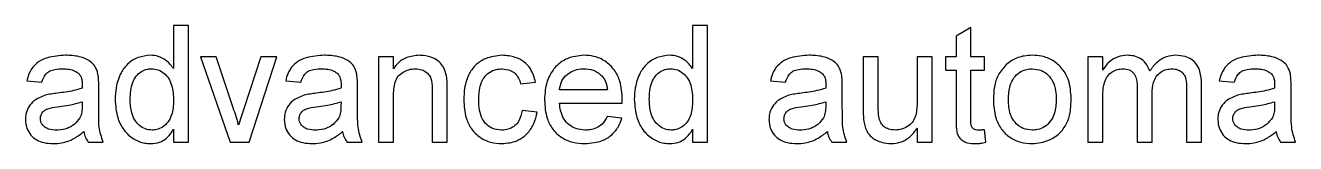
# Model space of a CAD drawing. Extents: x 75 to 2075, y 25 to 1460.
# Drawn here: x 821.99 to 835.97, y 1203.55 to 1204.85 of the extents above; entities that cross this region are included whole.
import ezdxf

# ---------------------------------------------------------------- set-up
doc = ezdxf.new("R2010")
doc.units = 0
doc.header["$LTSCALE"] = 5
doc.linetypes.add('SLD-KATı', pattern=[0])
doc.layers.get('0').update_dxf_attribs({"linetype": 'CONTINUOUS'})

msp = doc.modelspace()

# ---------------------------------------------------------------- linework, layer by layer
at = {"color": 7, "linetype": 'SLD-KATı'}
for p, q in [((823.62, 1204.851), (823.62, 1204.377)), ((823.785, 1204.851), (823.62, 1204.851)), ((823.785, 1203.567), (823.785, 1204.851)), ((829.333, 1204.851), (829.333, 1204.377)), ((829.498, 1204.851), (829.333, 1204.851)), ((829.498, 1203.567), (829.498, 1204.851)), ((832.395, 1204.827), (832.231, 1204.734)), ((832.231, 1204.734), (832.231, 1204.505)), ((832.395, 1204.505), (832.395, 1204.827)), ((823.917, 1204.505), (824.243, 1203.567)), ((824.091, 1204.505), (823.917, 1204.505)), ((824.278, 1203.943), (824.091, 1204.505)), ((824.582, 1204.505), (824.394, 1203.933)), ((824.451, 1203.567), (824.756, 1204.505)), ((824.756, 1204.505), (824.582, 1204.505)), ((826.04, 1204.505), (825.876, 1204.505)), ((825.876, 1204.505), (825.876, 1203.567)), ((826.04, 1204.374), (826.04, 1204.505)), ((831.21, 1204.505), (831.21, 1203.927)), ((831.375, 1204.505), (831.21, 1204.505)), ((831.375, 1203.995), (831.375, 1204.505)), ((831.803, 1204.505), (831.803, 1204.012)), ((831.967, 1204.505), (831.803, 1204.505)), ((831.967, 1203.567), (831.967, 1204.505)), ((832.115, 1204.505), (832.115, 1204.357)), ((832.231, 1204.505), (832.115, 1204.505)), ((832.543, 1204.505), (832.395, 1204.505)), ((832.543, 1204.357), (832.543, 1204.505)), ((833.682, 1204.505), (833.682, 1203.567)), ((833.846, 1204.505), (833.682, 1204.505)), ((833.846, 1204.359), (833.846, 1204.505)), ((832.115, 1204.357), (832.231, 1204.357)), ((832.231, 1204.357), (832.231, 1203.83)), ((832.395, 1203.825), (832.395, 1204.357)), ((832.395, 1204.357), (832.543, 1204.357)), ((822.007, 1204.242), (822.171, 1204.225)), ((822.797, 1203.974), (822.797, 1204.175)), ((824.855, 1204.242), (825.02, 1204.225)), ((825.645, 1203.974), (825.645, 1204.175)), ((827.44, 1204.209), (827.604, 1204.225)), ((830.189, 1204.242), (830.354, 1204.225)), ((830.979, 1203.974), (830.979, 1204.175)), ((834.933, 1203.567), (834.933, 1204.208)), ((835.128, 1204.242), (835.293, 1204.225)), ((835.918, 1203.974), (835.918, 1204.175)), ((826.04, 1203.567), (826.04, 1204.07)), ((826.468, 1204.127), (826.468, 1203.567)), ((826.633, 1203.567), (826.633, 1204.141)), ((828.395, 1204.143), (827.868, 1204.143)), ((833.846, 1203.567), (833.846, 1204.045)), ((834.225, 1204.165), (834.225, 1203.567)), ((834.389, 1203.567), (834.389, 1204.102)), ((834.768, 1204.147), (834.768, 1203.567)), ((822.616, 1204.011), (822.615, 1203.963)), ((825.464, 1204.011), (825.463, 1203.963)), ((827.621, 1203.896), (827.456, 1203.913)), ((827.868, 1203.995), (828.559, 1203.995)), ((830.798, 1204.011), (830.798, 1203.963)), ((835.737, 1204.011), (835.737, 1203.963)), ((828.554, 1203.83), (828.393, 1203.847)), ((823.62, 1203.709), (823.62, 1203.567)), ((829.333, 1203.709), (829.333, 1203.567)), ((831.803, 1203.72), (831.803, 1203.567)), ((832.56, 1203.565), (832.543, 1203.703)), ((822.682, 1203.567), (822.846, 1203.567)), ((823.62, 1203.567), (823.785, 1203.567)), ((824.243, 1203.567), (824.451, 1203.567)), ((825.53, 1203.567), (825.695, 1203.567)), ((825.876, 1203.567), (826.04, 1203.567)), ((826.468, 1203.567), (826.633, 1203.567)), ((829.333, 1203.567), (829.498, 1203.567)), ((830.864, 1203.567), (831.029, 1203.567)), ((831.803, 1203.567), (831.967, 1203.567)), ((833.682, 1203.567), (833.846, 1203.567)), ((834.225, 1203.567), (834.389, 1203.567)), ((834.768, 1203.567), (834.933, 1203.567)), ((835.803, 1203.567), (835.968, 1203.567))]:
    msp.add_line(p, q, dxfattribs=at)
for points, knots in [([(822.432, 1204.522), (822.364, 1204.518), (822.261, 1204.511), (822.138, 1204.458), (822.061, 1204.388), (822.024, 1204.311), (822.011, 1204.259), (822.007, 1204.242)], [0, 0, 0, 0, 0.3605474, 0.5515649, 0.7093108, 0.9072204, 1, 1, 1, 1]), ([(822.789, 1204.316), (822.78, 1204.346), (822.765, 1204.398), (822.703, 1204.462), (822.604, 1204.508), (822.507, 1204.521), (822.444, 1204.522), (822.432, 1204.522)], [0, 0, 0, 0, 0.2058527, 0.3573812, 0.5758331, 0.9205312, 1, 1, 1, 1]), ([(823.367, 1204.522), (823.32, 1204.517), (823.228, 1204.508), (823.114, 1204.434), (823.028, 1204.318), (822.985, 1204.18), (822.98, 1204.079), (822.978, 1204.035)], [0, 0, 0, 0, 0.198876, 0.394134, 0.563085, 0.813696, 1, 1, 1, 1]), ([(823.62, 1204.377), (823.595, 1204.409), (823.549, 1204.466), (823.456, 1204.515), (823.396, 1204.52), (823.367, 1204.522)], [0, 0, 0, 0, 0.404838, 0.714444, 1, 1, 1, 1]), ([(825.28, 1204.522), (825.213, 1204.518), (825.109, 1204.511), (824.986, 1204.458), (824.909, 1204.388), (824.872, 1204.311), (824.859, 1204.259), (824.855, 1204.242)], [0, 0, 0, 0, 0.3605474, 0.5515649, 0.7093108, 0.9072204, 1, 1, 1, 1]), ([(825.637, 1204.316), (825.628, 1204.346), (825.613, 1204.398), (825.552, 1204.462), (825.453, 1204.508), (825.356, 1204.521), (825.292, 1204.522), (825.28, 1204.522)], [0, 0, 0, 0, 0.2058555, 0.3573833, 0.5758249, 0.9205316, 1, 1, 1, 1]), ([(826.326, 1204.522), (826.277, 1204.517), (826.193, 1204.509), (826.096, 1204.447), (826.058, 1204.397), (826.04, 1204.374)], [0, 0, 0, 0, 0.440422, 0.744438, 1, 1, 1, 1]), ([(826.625, 1204.295), (826.616, 1204.328), (826.6, 1204.385), (826.547, 1204.453), (826.469, 1204.499), (826.393, 1204.52), (826.34, 1204.521), (826.326, 1204.522)], [0, 0, 0, 0, 0.245895, 0.431098, 0.616221, 0.896368, 1, 1, 1, 1]), ([(827.235, 1204.522), (827.173, 1204.515), (827.07, 1204.503), (826.946, 1204.425), (826.861, 1204.312), (826.82, 1204.175), (826.816, 1204.075), (826.814, 1204.032)], [0, 0, 0, 0, 0.255115, 0.420918, 0.587489, 0.826589, 1, 1, 1, 1]), ([(827.604, 1204.225), (827.59, 1204.277), (827.566, 1204.363), (827.478, 1204.454), (827.37, 1204.512), (827.285, 1204.518), (827.235, 1204.522)], [0, 0, 0, 0, 0.303634, 0.509467, 0.715088, 1, 1, 1, 1]), ([(828.137, 1204.522), (828.073, 1204.515), (827.964, 1204.505), (827.835, 1204.414), (827.748, 1204.296), (827.708, 1204.16), (827.705, 1204.066), (827.703, 1204.028)], [0, 0, 0, 0, 0.254899, 0.437309, 0.619522, 0.84496, 1, 1, 1, 1]), ([(828.559, 1204.037), (828.555, 1204.105), (828.548, 1204.219), (828.476, 1204.366), (828.375, 1204.462), (828.255, 1204.515), (828.174, 1204.52), (828.137, 1204.522)], [0, 0, 0, 0, 0.278906, 0.470773, 0.663218, 0.847216, 1, 1, 1, 1]), ([(829.079, 1204.522), (829.033, 1204.517), (828.941, 1204.508), (828.827, 1204.434), (828.741, 1204.318), (828.698, 1204.18), (828.693, 1204.079), (828.691, 1204.035)], [0, 0, 0, 0, 0.198876, 0.394134, 0.563085, 0.813696, 1, 1, 1, 1]), ([(829.333, 1204.377), (829.307, 1204.409), (829.262, 1204.466), (829.169, 1204.515), (829.108, 1204.52), (829.079, 1204.522)], [0, 0, 0, 0, 0.404838, 0.714444, 1, 1, 1, 1]), ([(830.614, 1204.522), (830.547, 1204.518), (830.443, 1204.511), (830.32, 1204.458), (830.244, 1204.388), (830.206, 1204.311), (830.193, 1204.259), (830.189, 1204.242)], [0, 0, 0, 0, 0.3605474, 0.5515649, 0.7093108, 0.9072204, 1, 1, 1, 1]), ([(830.971, 1204.316), (830.963, 1204.346), (830.947, 1204.398), (830.886, 1204.462), (830.787, 1204.508), (830.69, 1204.521), (830.626, 1204.522), (830.614, 1204.522)], [0, 0, 0, 0, 0.2058527, 0.3573812, 0.5758331, 0.9205312, 1, 1, 1, 1]), ([(833.071, 1204.522), (833.04, 1204.52), (832.965, 1204.517), (832.864, 1204.481), (832.806, 1204.436), (832.783, 1204.419)], [0, 0, 0, 0, 0.292128, 0.730552, 1, 1, 1, 1]), ([(833.498, 1204.049), (833.494, 1204.117), (833.486, 1204.232), (833.407, 1204.376), (833.302, 1204.469), (833.184, 1204.516), (833.105, 1204.52), (833.071, 1204.522)], [0, 0, 0, 0, 0.281968, 0.476721, 0.671833, 0.856622, 1, 1, 1, 1]), ([(834.114, 1204.522), (834.08, 1204.519), (834.008, 1204.513), (833.917, 1204.454), (833.868, 1204.396), (833.849, 1204.363), (833.846, 1204.359)], [0, 0, 0, 0, 0.307407, 0.652546, 0.954368, 1, 1, 1, 1]), ([(834.364, 1204.348), (834.35, 1204.379), (834.327, 1204.435), (834.26, 1204.49), (834.189, 1204.518), (834.139, 1204.521), (834.114, 1204.522)], [0, 0, 0, 0, 0.30879, 0.542683, 0.776662, 1, 1, 1, 1]), ([(834.648, 1204.522), (834.614, 1204.519), (834.547, 1204.513), (834.448, 1204.457), (834.393, 1204.393), (834.367, 1204.352), (834.364, 1204.348)], [0, 0, 0, 0, 0.289142, 0.579681, 0.950533, 1, 1, 1, 1]), ([(834.933, 1204.208), (834.93, 1204.253), (834.927, 1204.327), (834.885, 1204.421), (834.826, 1204.479), (834.744, 1204.516), (834.684, 1204.52), (834.648, 1204.522)], [0, 0, 0, 0, 0.281082, 0.452835, 0.625864, 0.781628, 1, 1, 1, 1]), ([(835.553, 1204.522), (835.486, 1204.518), (835.383, 1204.511), (835.259, 1204.458), (835.183, 1204.388), (835.145, 1204.311), (835.132, 1204.259), (835.128, 1204.242)], [0, 0, 0, 0, 0.3605474, 0.5515649, 0.7093108, 0.9072204, 1, 1, 1, 1]), ([(835.911, 1204.316), (835.902, 1204.346), (835.886, 1204.398), (835.825, 1204.462), (835.726, 1204.508), (835.629, 1204.521), (835.565, 1204.522), (835.553, 1204.522)], [0, 0, 0, 0, 0.205852, 0.357381, 0.575823, 0.920531, 1, 1, 1, 1]), ([(822.171, 1204.225), (822.183, 1204.257), (822.2, 1204.305), (822.257, 1204.352), (822.323, 1204.371), (822.373, 1204.373), (822.402, 1204.374)], [0, 0, 0, 0, 0.329202, 0.497849, 0.708959, 1, 1, 1, 1]), ([(822.402, 1204.374), (822.425, 1204.373), (822.471, 1204.371), (822.53, 1204.355), (822.561, 1204.333), (822.573, 1204.324)], [0, 0, 0, 0, 0.3755418, 0.7536654, 1, 1, 1, 1]), ([(822.573, 1204.324), (822.583, 1204.314), (822.603, 1204.291), (822.614, 1204.245), (822.615, 1204.213), (822.616, 1204.198)], [0, 0, 0, 0, 0.300104, 0.66702, 1, 1, 1, 1]), ([(822.797, 1204.175), (822.797, 1204.187), (822.797, 1204.211), (822.796, 1204.258), (822.792, 1204.293), (822.789, 1204.316)], [0, 0, 0, 0, 0.2506133, 0.5008088, 1, 1, 1, 1]), ([(823.143, 1204.036), (823.146, 1204.1), (823.149, 1204.191), (823.206, 1204.294), (823.262, 1204.345), (823.323, 1204.37), (823.361, 1204.373), (823.377, 1204.374)], [0, 0, 0, 0, 0.412633, 0.581344, 0.750567, 0.894378, 1, 1, 1, 1]), ([(823.377, 1204.374), (823.403, 1204.371), (823.454, 1204.367), (823.518, 1204.326), (823.57, 1204.268), (823.614, 1204.166), (823.618, 1204.08), (823.62, 1204.023)], [0, 0, 0, 0, 0.1581848, 0.3175961, 0.465061, 0.6427193, 1, 1, 1, 1]), ([(825.02, 1204.225), (825.031, 1204.257), (825.049, 1204.305), (825.105, 1204.352), (825.171, 1204.371), (825.221, 1204.373), (825.251, 1204.374)], [0, 0, 0, 0, 0.329203, 0.497863, 0.708958, 1, 1, 1, 1]), ([(825.251, 1204.374), (825.273, 1204.373), (825.319, 1204.371), (825.379, 1204.355), (825.409, 1204.333), (825.422, 1204.324)], [0, 0, 0, 0, 0.375567, 0.753666, 1, 1, 1, 1]), ([(825.422, 1204.324), (825.431, 1204.314), (825.451, 1204.291), (825.462, 1204.245), (825.464, 1204.213), (825.464, 1204.198)], [0, 0, 0, 0, 0.300104, 0.66702, 1, 1, 1, 1]), ([(825.645, 1204.175), (825.645, 1204.187), (825.645, 1204.211), (825.644, 1204.258), (825.64, 1204.293), (825.637, 1204.316)], [0, 0, 0, 0, 0.250614, 0.50081, 1, 1, 1, 1]), ([(826.04, 1204.07), (826.042, 1204.124), (826.045, 1204.201), (826.089, 1204.294), (826.144, 1204.339), (826.209, 1204.368), (826.256, 1204.372), (826.28, 1204.374)], [0, 0, 0, 0, 0.36233, 0.521633, 0.682397, 0.834544, 1, 1, 1, 1]), ([(826.28, 1204.374), (826.305, 1204.372), (826.349, 1204.368), (826.405, 1204.337), (826.443, 1204.295), (826.467, 1204.223), (826.468, 1204.167), (826.468, 1204.127)], [0, 0, 0, 0, 0.205379, 0.367368, 0.530605, 0.668528, 1, 1, 1, 1]), ([(826.979, 1204.037), (826.981, 1204.092), (826.985, 1204.176), (827.033, 1204.279), (827.093, 1204.337), (827.165, 1204.369), (827.214, 1204.372), (827.236, 1204.374)], [0, 0, 0, 0, 0.3448, 0.518998, 0.694125, 0.859205, 1, 1, 1, 1]), ([(827.236, 1204.374), (827.267, 1204.37), (827.32, 1204.365), (827.382, 1204.323), (827.421, 1204.27), (827.433, 1204.23), (827.44, 1204.209)], [0, 0, 0, 0, 0.324444, 0.548593, 0.772983, 1, 1, 1, 1]), ([(827.868, 1204.143), (827.874, 1204.177), (827.885, 1204.241), (827.946, 1204.312), (828.019, 1204.357), (828.085, 1204.372), (828.125, 1204.373), (828.136, 1204.374)], [0, 0, 0, 0, 0.259533, 0.492653, 0.692598, 0.911003, 1, 1, 1, 1]), ([(828.136, 1204.374), (828.17, 1204.371), (828.223, 1204.367), (828.29, 1204.335), (828.319, 1204.308), (828.334, 1204.295)], [0, 0, 0, 0, 0.4612157, 0.7227591, 1, 1, 1, 1]), ([(828.856, 1204.036), (828.858, 1204.1), (828.862, 1204.191), (828.919, 1204.294), (828.975, 1204.345), (829.036, 1204.37), (829.074, 1204.373), (829.09, 1204.374)], [0, 0, 0, 0, 0.412632, 0.581343, 0.750558, 0.894378, 1, 1, 1, 1]), ([(829.09, 1204.374), (829.116, 1204.371), (829.167, 1204.367), (829.231, 1204.326), (829.283, 1204.268), (829.327, 1204.166), (829.331, 1204.08), (829.333, 1204.023)], [0, 0, 0, 0, 0.1581848, 0.3175961, 0.465061, 0.6427193, 1, 1, 1, 1]), ([(830.354, 1204.225), (830.365, 1204.257), (830.383, 1204.305), (830.439, 1204.352), (830.505, 1204.371), (830.556, 1204.373), (830.585, 1204.374)], [0, 0, 0, 0, 0.329202, 0.497849, 0.708959, 1, 1, 1, 1]), ([(830.585, 1204.374), (830.607, 1204.373), (830.653, 1204.371), (830.713, 1204.355), (830.744, 1204.333), (830.756, 1204.324)], [0, 0, 0, 0, 0.3755418, 0.7536654, 1, 1, 1, 1]), ([(830.756, 1204.324), (830.765, 1204.314), (830.785, 1204.291), (830.797, 1204.245), (830.798, 1204.213), (830.798, 1204.198)], [0, 0, 0, 0, 0.300104, 0.66702, 1, 1, 1, 1]), ([(830.979, 1204.175), (830.979, 1204.187), (830.979, 1204.211), (830.978, 1204.258), (830.974, 1204.293), (830.971, 1204.316)], [0, 0, 0, 0, 0.2506133, 0.5008088, 1, 1, 1, 1]), ([(832.783, 1204.419), (832.752, 1204.383), (832.689, 1204.313), (832.648, 1204.176), (832.644, 1204.083), (832.642, 1204.036)], [0, 0, 0, 0, 0.334284, 0.665982, 1, 1, 1, 1]), ([(832.807, 1204.037), (832.81, 1204.089), (832.814, 1204.172), (832.863, 1204.276), (832.929, 1204.338), (833.003, 1204.37), (833.051, 1204.372), (833.071, 1204.374)], [0, 0, 0, 0, 0.322342, 0.511559, 0.701826, 0.87574, 1, 1, 1, 1]), ([(833.071, 1204.374), (833.105, 1204.37), (833.17, 1204.363), (833.247, 1204.308), (833.304, 1204.231), (833.33, 1204.138), (833.333, 1204.071), (833.334, 1204.041)], [0, 0, 0, 0, 0.213587, 0.405161, 0.576735, 0.812425, 1, 1, 1, 1]), ([(833.846, 1204.045), (833.847, 1204.106), (833.848, 1204.191), (833.894, 1204.292), (833.945, 1204.341), (834.005, 1204.369), (834.047, 1204.372), (834.067, 1204.374)], [0, 0, 0, 0, 0.403251, 0.563928, 0.725946, 0.864541, 1, 1, 1, 1]), ([(834.067, 1204.374), (834.091, 1204.372), (834.129, 1204.369), (834.173, 1204.342), (834.201, 1204.304), (834.222, 1204.244), (834.224, 1204.194), (834.225, 1204.165)], [0, 0, 0, 0, 0.241552, 0.372021, 0.502526, 0.709455, 1, 1, 1, 1]), ([(834.389, 1204.102), (834.391, 1204.143), (834.395, 1204.208), (834.431, 1204.291), (834.483, 1204.34), (834.544, 1204.369), (834.588, 1204.372), (834.609, 1204.374)], [0, 0, 0, 0, 0.311618, 0.491426, 0.672817, 0.840456, 1, 1, 1, 1]), ([(834.609, 1204.374), (834.629, 1204.372), (834.667, 1204.369), (834.712, 1204.342), (834.744, 1204.309), (834.768, 1204.243), (834.768, 1204.188), (834.768, 1204.147)], [0, 0, 0, 0, 0.191318, 0.351342, 0.485102, 0.618992, 1, 1, 1, 1]), ([(835.293, 1204.225), (835.304, 1204.257), (835.322, 1204.305), (835.378, 1204.352), (835.444, 1204.371), (835.495, 1204.373), (835.524, 1204.374)], [0, 0, 0, 0, 0.329203, 0.497863, 0.708958, 1, 1, 1, 1]), ([(835.524, 1204.374), (835.547, 1204.373), (835.592, 1204.371), (835.652, 1204.355), (835.683, 1204.333), (835.695, 1204.324)], [0, 0, 0, 0, 0.375567, 0.753666, 1, 1, 1, 1]), ([(835.695, 1204.324), (835.704, 1204.314), (835.725, 1204.291), (835.736, 1204.245), (835.737, 1204.213), (835.737, 1204.198)], [0, 0, 0, 0, 0.300104, 0.66702, 1, 1, 1, 1]), ([(835.918, 1204.175), (835.918, 1204.187), (835.918, 1204.211), (835.917, 1204.258), (835.913, 1204.293), (835.911, 1204.316)], [0, 0, 0, 0, 0.2506133, 0.5008088, 1, 1, 1, 1]), ([(822.616, 1204.198), (822.616, 1204.195), (822.616, 1204.188), (822.615, 1204.175), (822.615, 1204.166), (822.615, 1204.16)], [0, 0, 0, 0, 0.249718, 0.499535, 1, 1, 1, 1]), ([(825.464, 1204.198), (825.464, 1204.195), (825.464, 1204.188), (825.464, 1204.175), (825.463, 1204.166), (825.463, 1204.16)], [0, 0, 0, 0, 0.249718, 0.499536, 1, 1, 1, 1]), ([(826.633, 1204.141), (826.633, 1204.154), (826.633, 1204.18), (826.632, 1204.231), (826.627, 1204.269), (826.625, 1204.295)], [0, 0, 0, 0, 0.250361, 0.500815, 1, 1, 1, 1]), ([(828.334, 1204.295), (828.349, 1204.276), (828.373, 1204.244), (828.388, 1204.19), (828.392, 1204.159), (828.395, 1204.143)], [0, 0, 0, 0, 0.432752, 0.712914, 1, 1, 1, 1]), ([(830.798, 1204.198), (830.798, 1204.195), (830.798, 1204.188), (830.798, 1204.175), (830.798, 1204.166), (830.798, 1204.16)], [0, 0, 0, 0, 0.249718, 0.499535, 1, 1, 1, 1]), ([(835.737, 1204.198), (835.737, 1204.195), (835.737, 1204.188), (835.737, 1204.175), (835.737, 1204.166), (835.737, 1204.16)], [0, 0, 0, 0, 0.249718, 0.499535, 1, 1, 1, 1]), ([(822.208, 1204.082), (822.164, 1204.065), (822.092, 1204.038), (822.024, 1203.956), (821.994, 1203.884), (821.991, 1203.835), (821.99, 1203.816)], [0, 0, 0, 0, 0.3771851, 0.6092683, 0.8407401, 1, 1, 1, 1]), ([(822.344, 1204.105), (822.332, 1204.104), (822.31, 1204.101), (822.264, 1204.094), (822.231, 1204.087), (822.208, 1204.082)], [0, 0, 0, 0, 0.250216, 0.500433, 1, 1, 1, 1]), ([(822.615, 1204.16), (822.583, 1204.15), (822.523, 1204.132), (822.431, 1204.117), (822.373, 1204.109), (822.344, 1204.105)], [0, 0, 0, 0, 0.361569, 0.680495, 1, 1, 1, 1]), ([(822.978, 1204.035), (822.983, 1203.968), (822.991, 1203.851), (823.066, 1203.698), (823.172, 1203.598), (823.282, 1203.555), (823.346, 1203.551), (823.367, 1203.55)], [0, 0, 0, 0, 0.291217, 0.504535, 0.719263, 0.909234, 1, 1, 1, 1]), ([(823.384, 1203.699), (823.359, 1203.701), (823.308, 1203.706), (823.244, 1203.748), (823.19, 1203.808), (823.149, 1203.906), (823.145, 1203.986), (823.143, 1204.036)], [0, 0, 0, 0, 0.162022, 0.324672, 0.484859, 0.678431, 1, 1, 1, 1]), ([(825.057, 1204.082), (825.012, 1204.065), (824.941, 1204.038), (824.872, 1203.956), (824.842, 1203.884), (824.84, 1203.835), (824.839, 1203.816)], [0, 0, 0, 0, 0.3771764, 0.6092611, 0.840739, 1, 1, 1, 1]), ([(825.192, 1204.105), (825.181, 1204.104), (825.158, 1204.101), (825.113, 1204.094), (825.079, 1204.087), (825.057, 1204.082)], [0, 0, 0, 0, 0.250242, 0.50045, 1, 1, 1, 1]), ([(825.463, 1204.16), (825.431, 1204.15), (825.371, 1204.132), (825.28, 1204.117), (825.221, 1204.109), (825.192, 1204.105)], [0, 0, 0, 0, 0.3615857, 0.6805114, 1, 1, 1, 1]), ([(826.814, 1204.032), (826.818, 1203.965), (826.824, 1203.852), (826.894, 1203.707), (826.99, 1203.613), (827.11, 1203.558), (827.194, 1203.553), (827.235, 1203.55)], [0, 0, 0, 0, 0.27889, 0.4654, 0.65276, 0.829283, 1, 1, 1, 1]), ([(827.23, 1203.699), (827.196, 1203.702), (827.136, 1203.708), (827.064, 1203.756), (827.012, 1203.825), (826.983, 1203.922), (826.98, 1203.997), (826.979, 1204.037)], [0, 0, 0, 0, 0.213083, 0.371561, 0.530003, 0.748169, 1, 1, 1, 1]), ([(828.559, 1203.995), (828.559, 1203.998), (828.559, 1204.005), (828.559, 1204.019), (828.559, 1204.03), (828.559, 1204.037)], [0, 0, 0, 0, 0.250018, 0.500027, 1, 1, 1, 1]), ([(828.691, 1204.035), (828.696, 1203.968), (828.704, 1203.851), (828.779, 1203.698), (828.885, 1203.598), (828.994, 1203.555), (829.059, 1203.551), (829.08, 1203.55)], [0, 0, 0, 0, 0.291216, 0.504531, 0.719263, 0.909234, 1, 1, 1, 1]), ([(829.097, 1203.699), (829.072, 1203.701), (829.021, 1203.706), (828.957, 1203.748), (828.903, 1203.808), (828.862, 1203.906), (828.858, 1203.986), (828.856, 1204.036)], [0, 0, 0, 0, 0.162022, 0.32468, 0.48486, 0.678432, 1, 1, 1, 1]), ([(830.391, 1204.082), (830.346, 1204.065), (830.275, 1204.038), (830.207, 1203.956), (830.176, 1203.884), (830.174, 1203.835), (830.173, 1203.816)], [0, 0, 0, 0, 0.3771851, 0.6092683, 0.8407401, 1, 1, 1, 1]), ([(830.526, 1204.105), (830.515, 1204.104), (830.492, 1204.101), (830.447, 1204.094), (830.413, 1204.087), (830.391, 1204.082)], [0, 0, 0, 0, 0.250216, 0.500433, 1, 1, 1, 1]), ([(830.798, 1204.16), (830.765, 1204.15), (830.705, 1204.132), (830.614, 1204.117), (830.555, 1204.109), (830.526, 1204.105)], [0, 0, 0, 0, 0.361569, 0.680495, 1, 1, 1, 1]), ([(832.642, 1204.036), (832.646, 1203.968), (832.653, 1203.855), (832.722, 1203.709), (832.82, 1203.615), (832.942, 1203.558), (833.028, 1203.553), (833.071, 1203.55)], [0, 0, 0, 0, 0.275704, 0.461652, 0.648475, 0.824439, 1, 1, 1, 1]), ([(833.071, 1203.699), (833.037, 1203.702), (832.971, 1203.709), (832.893, 1203.763), (832.836, 1203.843), (832.81, 1203.938), (832.808, 1204.006), (832.807, 1204.037)], [0, 0, 0, 0, 0.210243, 0.403012, 0.572329, 0.81129, 1, 1, 1, 1]), ([(833.071, 1203.55), (833.133, 1203.557), (833.241, 1203.57), (833.372, 1203.656), (833.453, 1203.765), (833.494, 1203.901), (833.497, 1203.996), (833.498, 1204.049)], [0, 0, 0, 0, 0.250614, 0.43316, 0.616395, 0.786179, 1, 1, 1, 1]), ([(833.334, 1204.041), (833.331, 1203.986), (833.327, 1203.901), (833.276, 1203.796), (833.211, 1203.734), (833.138, 1203.702), (833.09, 1203.7), (833.071, 1203.699)], [0, 0, 0, 0, 0.336826, 0.520732, 0.705405, 0.879544, 1, 1, 1, 1]), ([(835.33, 1204.082), (835.286, 1204.065), (835.214, 1204.038), (835.146, 1203.956), (835.115, 1203.884), (835.113, 1203.835), (835.112, 1203.816)], [0, 0, 0, 0, 0.377175, 0.609267, 0.84074, 1, 1, 1, 1]), ([(835.465, 1204.105), (835.454, 1204.104), (835.431, 1204.101), (835.386, 1204.094), (835.352, 1204.087), (835.33, 1204.082)], [0, 0, 0, 0, 0.250242, 0.50045, 1, 1, 1, 1]), ([(835.737, 1204.16), (835.705, 1204.15), (835.644, 1204.132), (835.553, 1204.117), (835.494, 1204.109), (835.465, 1204.105)], [0, 0, 0, 0, 0.361575, 0.680506, 1, 1, 1, 1]), ([(822.155, 1203.825), (822.156, 1203.838), (822.159, 1203.865), (822.181, 1203.899), (822.215, 1203.927), (822.279, 1203.948), (822.332, 1203.955), (822.368, 1203.96)], [0, 0, 0, 0, 0.141957, 0.284679, 0.418639, 0.610242, 1, 1, 1, 1]), ([(822.368, 1203.96), (822.401, 1203.965), (822.459, 1203.973), (822.543, 1203.989), (822.591, 1204.004), (822.616, 1204.011)], [0, 0, 0, 0, 0.394737, 0.696491, 1, 1, 1, 1]), ([(822.615, 1203.963), (822.615, 1203.952), (822.614, 1203.93), (822.61, 1203.885), (822.599, 1203.854), (822.591, 1203.833)], [0, 0, 0, 0, 0.2520571, 0.5046876, 1, 1, 1, 1]), ([(822.846, 1203.567), (822.828, 1203.621), (822.797, 1203.714), (822.798, 1203.853), (822.797, 1203.934), (822.797, 1203.974)], [0, 0, 0, 0, 0.410308, 0.704921, 1, 1, 1, 1]), ([(823.62, 1204.023), (823.618, 1203.97), (823.614, 1203.888), (823.565, 1203.787), (823.505, 1203.731), (823.441, 1203.702), (823.401, 1203.7), (823.384, 1203.699)], [0, 0, 0, 0, 0.350864, 0.542191, 0.734326, 0.884154, 1, 1, 1, 1]), ([(824.336, 1203.754), (824.332, 1203.77), (824.323, 1203.802), (824.304, 1203.865), (824.288, 1203.912), (824.278, 1203.943)], [0, 0, 0, 0, 0.250142, 0.500069, 1, 1, 1, 1]), ([(824.394, 1203.933), (824.389, 1203.918), (824.378, 1203.888), (824.358, 1203.829), (824.345, 1203.784), (824.336, 1203.754)], [0, 0, 0, 0, 0.2500492, 0.4999779, 1, 1, 1, 1]), ([(825.003, 1203.825), (825.005, 1203.838), (825.007, 1203.865), (825.029, 1203.899), (825.063, 1203.927), (825.127, 1203.948), (825.181, 1203.955), (825.216, 1203.96)], [0, 0, 0, 0, 0.141955, 0.284684, 0.41863, 0.610231, 1, 1, 1, 1]), ([(825.216, 1203.96), (825.249, 1203.965), (825.308, 1203.973), (825.391, 1203.989), (825.44, 1204.004), (825.464, 1204.011)], [0, 0, 0, 0, 0.394726, 0.696485, 1, 1, 1, 1]), ([(825.463, 1203.963), (825.463, 1203.952), (825.463, 1203.93), (825.459, 1203.885), (825.447, 1203.854), (825.439, 1203.833)], [0, 0, 0, 0, 0.2520579, 0.5046882, 1, 1, 1, 1]), ([(825.695, 1203.567), (825.677, 1203.621), (825.646, 1203.714), (825.646, 1203.853), (825.646, 1203.934), (825.645, 1203.974)], [0, 0, 0, 0, 0.4103097, 0.7049216, 1, 1, 1, 1]), ([(827.456, 1203.913), (827.448, 1203.874), (827.435, 1203.813), (827.38, 1203.746), (827.321, 1203.711), (827.269, 1203.699), (827.238, 1203.699), (827.23, 1203.699)], [0, 0, 0, 0, 0.341799, 0.535684, 0.729709, 0.93205, 1, 1, 1, 1]), ([(827.235, 1203.55), (827.291, 1203.556), (827.387, 1203.565), (827.502, 1203.643), (827.577, 1203.741), (827.609, 1203.831), (827.619, 1203.883), (827.621, 1203.896)], [0, 0, 0, 0, 0.288957, 0.502654, 0.716229, 0.931889, 1, 1, 1, 1]), ([(827.703, 1204.028), (827.707, 1203.96), (827.715, 1203.847), (827.788, 1203.704), (827.888, 1203.612), (828.013, 1203.558), (828.101, 1203.553), (828.146, 1203.55)], [0, 0, 0, 0, 0.27441, 0.457825, 0.641963, 0.817834, 1, 1, 1, 1]), ([(828.148, 1203.699), (828.114, 1203.701), (828.051, 1203.707), (827.97, 1203.754), (827.912, 1203.821), (827.877, 1203.905), (827.871, 1203.965), (827.868, 1203.995)], [0, 0, 0, 0, 0.222252, 0.412983, 0.603393, 0.799985, 1, 1, 1, 1]), ([(829.333, 1204.023), (829.33, 1203.97), (829.327, 1203.888), (829.278, 1203.787), (829.218, 1203.731), (829.154, 1203.702), (829.114, 1203.7), (829.097, 1203.699)], [0, 0, 0, 0, 0.350865, 0.542192, 0.734335, 0.884153, 1, 1, 1, 1]), ([(830.337, 1203.825), (830.339, 1203.838), (830.342, 1203.865), (830.363, 1203.899), (830.397, 1203.927), (830.461, 1203.948), (830.515, 1203.955), (830.551, 1203.96)], [0, 0, 0, 0, 0.141957, 0.284679, 0.418639, 0.610242, 1, 1, 1, 1]), ([(830.551, 1203.96), (830.584, 1203.965), (830.642, 1203.973), (830.725, 1203.989), (830.774, 1204.004), (830.798, 1204.011)], [0, 0, 0, 0, 0.394737, 0.696491, 1, 1, 1, 1]), ([(830.798, 1203.963), (830.797, 1203.952), (830.797, 1203.93), (830.793, 1203.885), (830.781, 1203.854), (830.773, 1203.833)], [0, 0, 0, 0, 0.2520571, 0.5046876, 1, 1, 1, 1]), ([(831.029, 1203.567), (831.011, 1203.621), (830.98, 1203.714), (830.981, 1203.853), (830.98, 1203.934), (830.979, 1203.974)], [0, 0, 0, 0, 0.410308, 0.704921, 1, 1, 1, 1]), ([(831.21, 1203.927), (831.21, 1203.914), (831.21, 1203.89), (831.211, 1203.84), (831.216, 1203.804), (831.219, 1203.779)], [0, 0, 0, 0, 0.250299, 0.50074, 1, 1, 1, 1]), ([(831.384, 1203.83), (831.382, 1203.844), (831.378, 1203.871), (831.375, 1203.926), (831.375, 1203.967), (831.375, 1203.995)], [0, 0, 0, 0, 0.251008, 0.501387, 1, 1, 1, 1]), ([(831.803, 1204.012), (831.802, 1203.962), (831.8, 1203.888), (831.763, 1203.795), (831.708, 1203.74), (831.638, 1203.705), (831.585, 1203.701), (831.562, 1203.699)], [0, 0, 0, 0, 0.332049, 0.490864, 0.650899, 0.841882, 1, 1, 1, 1]), ([(835.276, 1203.825), (835.278, 1203.838), (835.281, 1203.865), (835.302, 1203.899), (835.336, 1203.927), (835.4, 1203.948), (835.454, 1203.955), (835.49, 1203.96)], [0, 0, 0, 0, 0.1419543, 0.2846743, 0.418632, 0.6102321, 1, 1, 1, 1]), ([(835.49, 1203.96), (835.523, 1203.965), (835.581, 1203.973), (835.664, 1203.989), (835.713, 1204.004), (835.737, 1204.011)], [0, 0, 0, 0, 0.394726, 0.696485, 1, 1, 1, 1]), ([(835.737, 1203.963), (835.736, 1203.952), (835.736, 1203.93), (835.732, 1203.885), (835.72, 1203.854), (835.712, 1203.833)], [0, 0, 0, 0, 0.2520571, 0.5046876, 1, 1, 1, 1]), ([(835.968, 1203.567), (835.95, 1203.621), (835.919, 1203.714), (835.92, 1203.853), (835.919, 1203.934), (835.918, 1203.974)], [0, 0, 0, 0, 0.4103097, 0.7049216, 1, 1, 1, 1]), ([(821.99, 1203.816), (821.993, 1203.782), (821.999, 1203.719), (822.048, 1203.641), (822.113, 1203.587), (822.2, 1203.555), (822.263, 1203.552), (822.297, 1203.55)], [0, 0, 0, 0, 0.2214698, 0.404871, 0.5879804, 0.7714714, 1, 1, 1, 1]), ([(822.335, 1203.699), (822.305, 1203.7), (822.259, 1203.702), (822.204, 1203.729), (822.174, 1203.759), (822.157, 1203.793), (822.156, 1203.814), (822.155, 1203.825)], [0, 0, 0, 0, 0.364275, 0.54893, 0.734886, 0.874238, 1, 1, 1, 1]), ([(822.591, 1203.833), (822.571, 1203.808), (822.533, 1203.758), (822.447, 1203.712), (822.379, 1203.7), (822.341, 1203.699), (822.335, 1203.699)], [0, 0, 0, 0, 0.3180622, 0.6154184, 0.945264, 1, 1, 1, 1]), ([(824.839, 1203.816), (824.841, 1203.782), (824.847, 1203.719), (824.896, 1203.641), (824.961, 1203.587), (825.048, 1203.555), (825.111, 1203.552), (825.146, 1203.55)], [0, 0, 0, 0, 0.2214698, 0.404871, 0.5879804, 0.7714714, 1, 1, 1, 1]), ([(825.183, 1203.699), (825.153, 1203.7), (825.108, 1203.702), (825.052, 1203.729), (825.022, 1203.759), (825.005, 1203.793), (825.004, 1203.814), (825.003, 1203.825)], [0, 0, 0, 0, 0.364277, 0.548933, 0.734891, 0.874234, 1, 1, 1, 1]), ([(825.439, 1203.833), (825.419, 1203.808), (825.382, 1203.758), (825.296, 1203.712), (825.227, 1203.7), (825.189, 1203.699), (825.183, 1203.699)], [0, 0, 0, 0, 0.3180622, 0.6154184, 0.945264, 1, 1, 1, 1]), ([(828.146, 1203.55), (828.214, 1203.556), (828.323, 1203.564), (828.45, 1203.646), (828.52, 1203.734), (828.544, 1203.801), (828.554, 1203.83)], [0, 0, 0, 0, 0.380316, 0.602959, 0.826044, 1, 1, 1, 1]), ([(828.393, 1203.847), (828.376, 1203.817), (828.347, 1203.766), (828.276, 1203.719), (828.209, 1203.701), (828.166, 1203.699), (828.148, 1203.699)], [0, 0, 0, 0, 0.32862, 0.575674, 0.82102, 1, 1, 1, 1]), ([(830.173, 1203.816), (830.176, 1203.782), (830.181, 1203.719), (830.23, 1203.641), (830.295, 1203.587), (830.382, 1203.555), (830.445, 1203.552), (830.48, 1203.55)], [0, 0, 0, 0, 0.2214698, 0.404871, 0.5879804, 0.7714714, 1, 1, 1, 1]), ([(830.517, 1203.699), (830.487, 1203.7), (830.442, 1203.702), (830.387, 1203.729), (830.356, 1203.759), (830.339, 1203.793), (830.338, 1203.814), (830.337, 1203.825)], [0, 0, 0, 0, 0.364275, 0.54893, 0.734886, 0.874238, 1, 1, 1, 1]), ([(830.773, 1203.833), (830.754, 1203.808), (830.716, 1203.758), (830.63, 1203.712), (830.562, 1203.7), (830.523, 1203.699), (830.517, 1203.699)], [0, 0, 0, 0, 0.3180622, 0.6154184, 0.945264, 1, 1, 1, 1]), ([(831.219, 1203.779), (831.23, 1203.739), (831.247, 1203.674), (831.322, 1203.602), (831.411, 1203.559), (831.482, 1203.553), (831.517, 1203.55)], [0, 0, 0, 0, 0.293257, 0.482097, 0.740922, 1, 1, 1, 1]), ([(831.562, 1203.699), (831.537, 1203.701), (831.494, 1203.704), (831.439, 1203.734), (831.401, 1203.777), (831.39, 1203.812), (831.384, 1203.83)], [0, 0, 0, 0, 0.3087771, 0.5363975, 0.7648646, 1, 1, 1, 1]), ([(832.231, 1203.83), (832.231, 1203.789), (832.232, 1203.728), (832.244, 1203.652), (832.271, 1203.609), (832.309, 1203.577), (832.367, 1203.553), (832.414, 1203.552), (832.444, 1203.55)], [0, 0, 0, 0, 0.302289, 0.440279, 0.550761, 0.660585, 0.788621, 1, 1, 1, 1]), ([(832.479, 1203.699), (832.468, 1203.699), (832.451, 1203.7), (832.427, 1203.709), (832.411, 1203.723), (832.394, 1203.755), (832.396, 1203.791), (832.395, 1203.818), (832.395, 1203.825)], [0, 0, 0, 0, 0.179297, 0.296674, 0.414283, 0.537094, 0.894808, 1, 1, 1, 1]), ([(835.112, 1203.816), (835.115, 1203.782), (835.12, 1203.719), (835.169, 1203.641), (835.235, 1203.587), (835.321, 1203.555), (835.384, 1203.552), (835.419, 1203.55)], [0, 0, 0, 0, 0.2214698, 0.404871, 0.5879804, 0.7714714, 1, 1, 1, 1]), ([(835.456, 1203.699), (835.426, 1203.7), (835.381, 1203.702), (835.326, 1203.729), (835.296, 1203.759), (835.279, 1203.793), (835.277, 1203.814), (835.276, 1203.825)], [0, 0, 0, 0, 0.364277, 0.548933, 0.734891, 0.874234, 1, 1, 1, 1]), ([(835.712, 1203.833), (835.693, 1203.808), (835.655, 1203.758), (835.569, 1203.712), (835.501, 1203.7), (835.462, 1203.699), (835.456, 1203.699)], [0, 0, 0, 0, 0.3180622, 0.6154184, 0.945264, 1, 1, 1, 1]), ([(822.297, 1203.55), (822.328, 1203.552), (822.409, 1203.556), (822.526, 1203.601), (822.599, 1203.657), (822.632, 1203.682)], [0, 0, 0, 0, 0.247531, 0.661549, 1, 1, 1, 1]), ([(822.632, 1203.682), (822.634, 1203.672), (822.639, 1203.651), (822.653, 1203.611), (822.67, 1203.584), (822.682, 1203.567)], [0, 0, 0, 0, 0.251146, 0.503001, 1, 1, 1, 1]), ([(823.367, 1203.55), (823.401, 1203.553), (823.464, 1203.558), (823.544, 1203.606), (823.592, 1203.66), (823.613, 1203.697), (823.62, 1203.709)], [0, 0, 0, 0, 0.321195, 0.595961, 0.869719, 1, 1, 1, 1]), ([(825.146, 1203.55), (825.176, 1203.552), (825.257, 1203.556), (825.374, 1203.601), (825.448, 1203.657), (825.481, 1203.682)], [0, 0, 0, 0, 0.247531, 0.661549, 1, 1, 1, 1]), ([(825.481, 1203.682), (825.483, 1203.672), (825.487, 1203.651), (825.501, 1203.611), (825.518, 1203.584), (825.53, 1203.567)], [0, 0, 0, 0, 0.251146, 0.503001, 1, 1, 1, 1]), ([(829.08, 1203.55), (829.114, 1203.553), (829.177, 1203.558), (829.257, 1203.606), (829.305, 1203.66), (829.326, 1203.697), (829.333, 1203.709)], [0, 0, 0, 0, 0.321195, 0.595961, 0.869719, 1, 1, 1, 1]), ([(830.48, 1203.55), (830.51, 1203.552), (830.591, 1203.556), (830.709, 1203.601), (830.782, 1203.657), (830.815, 1203.682)], [0, 0, 0, 0, 0.247531, 0.661549, 1, 1, 1, 1]), ([(830.815, 1203.682), (830.817, 1203.672), (830.821, 1203.651), (830.835, 1203.611), (830.853, 1203.584), (830.864, 1203.567)], [0, 0, 0, 0, 0.251146, 0.503001, 1, 1, 1, 1]), ([(831.517, 1203.55), (831.551, 1203.553), (831.619, 1203.558), (831.711, 1203.608), (831.769, 1203.669), (831.795, 1203.709), (831.803, 1203.72)], [0, 0, 0, 0, 0.290068, 0.586286, 0.881282, 1, 1, 1, 1]), ([(832.543, 1203.703), (832.538, 1203.702), (832.527, 1203.701), (832.506, 1203.699), (832.49, 1203.699), (832.479, 1203.699)], [0, 0, 0, 0, 0.250076, 0.500163, 1, 1, 1, 1]), ([(835.419, 1203.55), (835.449, 1203.552), (835.53, 1203.556), (835.648, 1203.601), (835.721, 1203.657), (835.754, 1203.682)], [0, 0, 0, 0, 0.247531, 0.661549, 1, 1, 1, 1]), ([(835.754, 1203.682), (835.756, 1203.672), (835.76, 1203.651), (835.774, 1203.611), (835.792, 1203.584), (835.803, 1203.567)], [0, 0, 0, 0, 0.251146, 0.503001, 1, 1, 1, 1]), ([(832.444, 1203.55), (832.454, 1203.551), (832.473, 1203.551), (832.512, 1203.555), (832.541, 1203.561), (832.56, 1203.565)], [0, 0, 0, 0, 0.250374, 0.500843, 1, 1, 1, 1])]:
    msp.add_open_spline(points, degree=3, knots=knots, dxfattribs=at)

doc.saveas('drawing.dxf')
